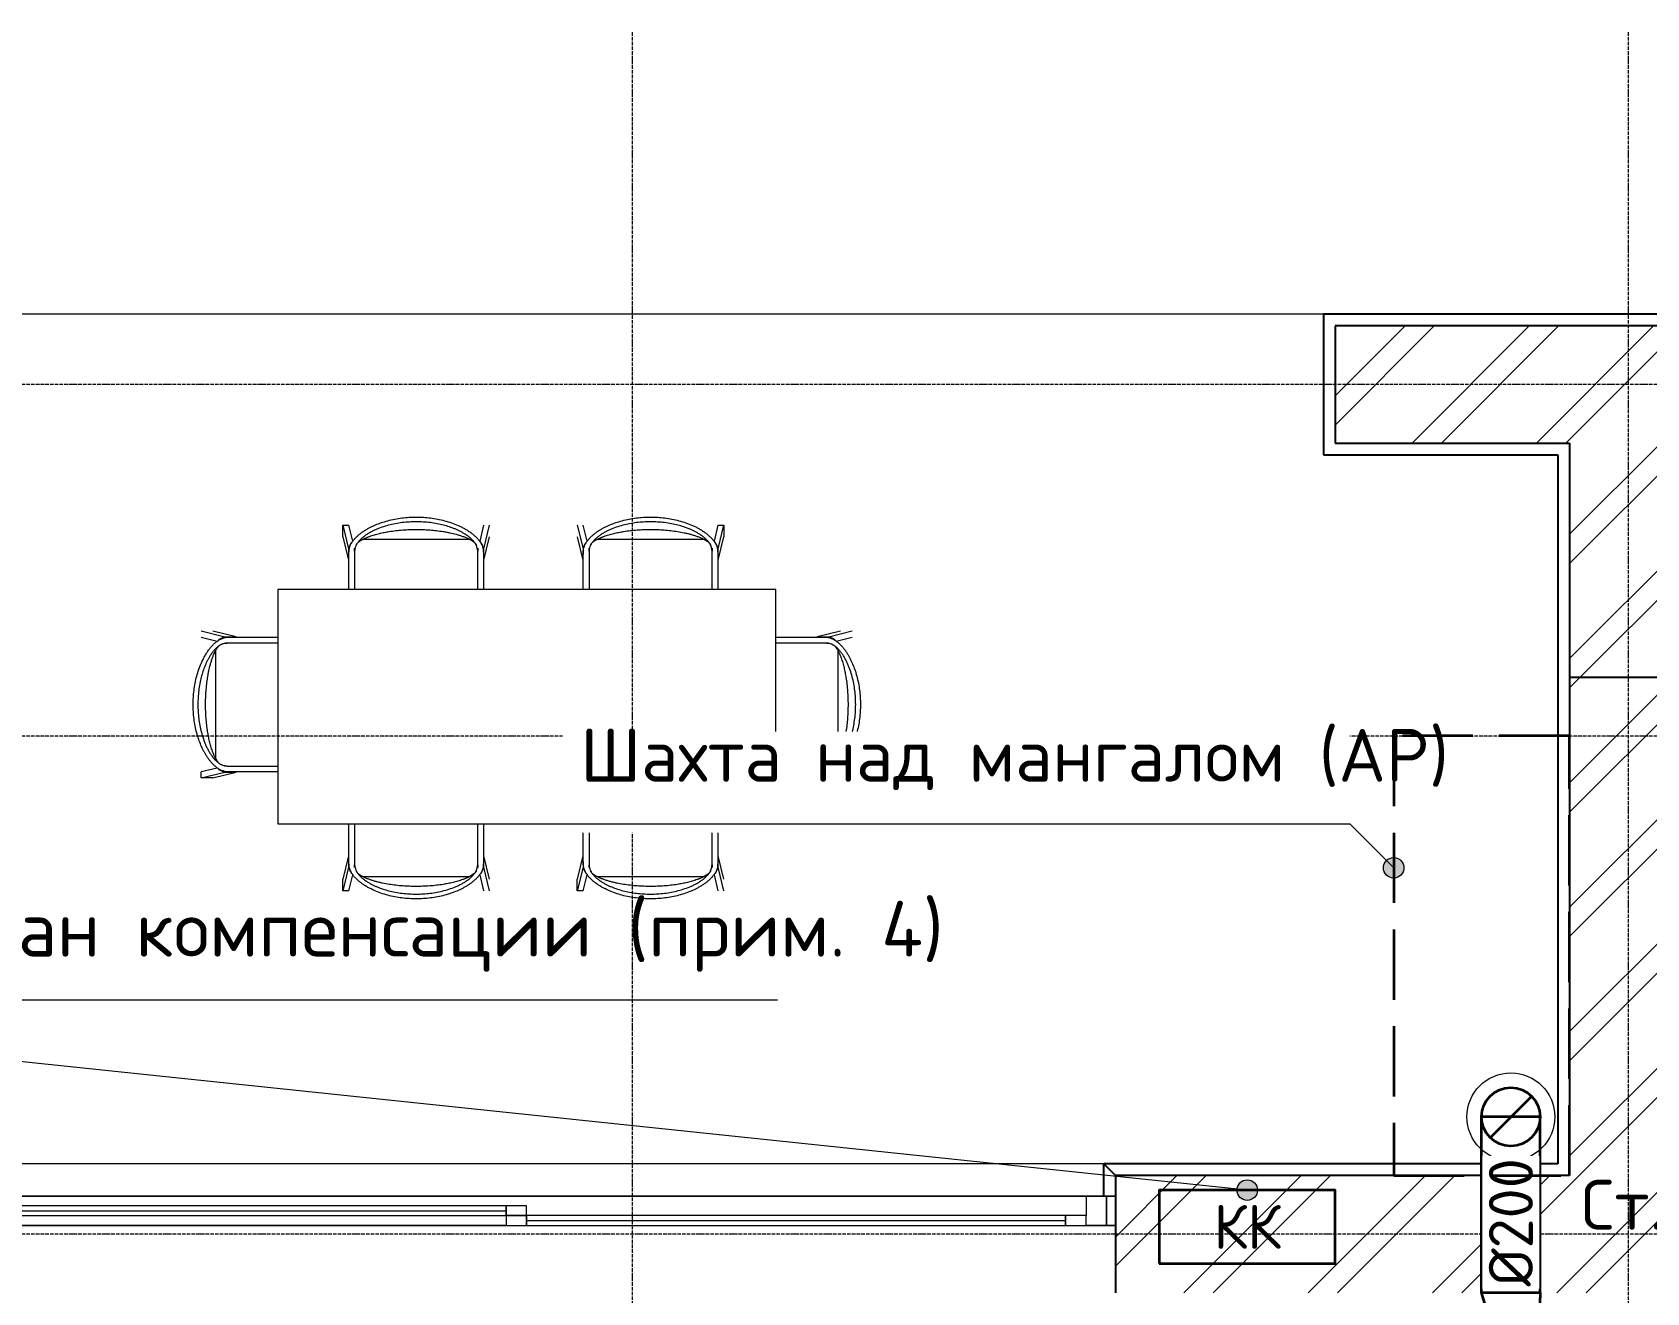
# Model space of a CAD drawing. Header units: millimetres. Extents: x -5016 to 22834, y -6019 to 18943.
# Drawn here: x 4053 to 9564, y 13600 to 17902 of the extents above; entities that cross this region are included whole.
import ezdxf
from ezdxf.enums import TextEntityAlignment as Align

# ---------------------------------------------------------------- set-up
doc = ezdxf.new("R2010")
doc.units = ezdxf.units.MM
doc.linetypes.add('ОВ_ШТРИХ', pattern=[330, 240, -90])
doc.linetypes.add('Осевая 12-2-2', pattern=[16, 12, -2, 0, -2])
for name, color, linetype, lineweight in [('A-FLOR', 9, 'Continuous', 13), ('A-GLAZ', 8, 'Continuous', 13), ('A-WALL', 8, 'Continuous', 13), ('A-WALL-PATT', 8, 'Continuous', 13), ('I-FURN', 9, 'Continuous', 13), ('S-GRID', 8, 'Continuous', 13), ('АР_подложка', 8, 'Continuous', 13), ('ОВ_В', 32, 'Continuous', 35), ('ОВ_выноски', 7, 'Continuous', 18), ('ОВ_марки', 7, 'Continuous', 18), ('ОВ_Н', 3, 'Continuous', 35), ('ОВ_шахты', 7, 'Continuous', 35)]:
    doc.layers.add(name, color=color, linetype=linetype, lineweight=lineweight)
doc.styles.add('GOST', font='isocpeur.ttf', dxfattribs={"width": 0.9})
pattern_1 = [(45, (0, 0), (-212.132, 212.132), []), (45, (0, 100), (-212.132, 212.132), [])]

# ---------------------------------------------------------------- blocks, each defined once
blk = doc.blocks.new('INT Стол прямоугольный - INT Стол прямоугольный-1564054-Этаж 1 - Планировка')
at = {"layer": 'I-FURN'}
for p, q in [((850, 400), (-850, 400)), ((-850, 400), (-850, -400)), ((850, -400), (850, 400)), ((-850, -400), (850, -400))]:
    blk.add_line(p, q, dxfattribs=at)
blk = doc.blocks.new('INT Стул Wooden - INT Стул Wooden-V5-Этаж 1 - Планировка')
at = {"layer": 'I-FURN'}
for p, q in [((-230, -160), (-230, -32.4)), ((-210, -32.4), (-210, -163.9)), ((210, -163.9), (210, -32.4)), ((230, -32.4), (230, -160)), ((-230.7, -132.8), (-250, -212.2)), ((-230.7, -132.8), (-230.5, -171.9)), ((-230, -160), (-230, -171.5)), ((-210, -173.4), (-210, -163.9)), ((210, -163.9), (210, -173.4)), ((230, -171.5), (230, -160)), ((230.5, -171.9), (230.7, -132.8)), ((250, -212.2), (230.7, -132.8)), ((-230.5, -171.9), (-250, -252.2)), ((-230, -252.2), (-216.7, -197.7)), ((-182.7, -203.4), (182.7, -203.4)), ((216.7, -197.7), (230, -252.2)), ((250, -252.2), (230.5, -171.9)), ((250, -212.2), (250, -252.2)), ((250, -252.2), (230, -252.2))]:
    blk.add_line(p, q, dxfattribs=at)
for points, knots in [([(230, -160), (229.8, -163.5), (228.9, -170.5), (226.5, -178.8), (224, -185.1), (220.7, -191.2), (216.7, -197.1), (212.9, -201.9), (210.7, -204.6), (207.3, -208.6), (202.9, -212.9), (197.7, -217.7), (192.3, -222.3), (185.3, -227.6), (176.5, -233.6), (167.4, -239.1), (158.1, -244.2), (145.4, -250.5), (128.9, -257.5), (107.7, -264.7), (85, -270.8), (53.1, -277), (20.4, -280.1), (-12.2, -280.1), (-36.7, -278.5), (-61, -275.4), (-85, -270.8), (-108.7, -264.4), (-131.8, -256.4), (-150.4, -248.2), (-164.8, -240.7), (-173.5, -235.5), (-180.2, -231.1), (-185.2, -227.6), (-190.1, -224), (-194.8, -220.2), (-199.3, -216.2), (-203.8, -212.1), (-208, -207.8), (-211.3, -204), (-213.8, -200.8), (-216.2, -197.6), (-219.2, -193.5), (-222.3, -188.3), (-224.9, -183), (-226.9, -177.5), (-229, -170), (-229.8, -164), (-230, -160)], [-1, -1, -1, -1, -0.980978, -0.961957, -0.952446, -0.942935, -0.923913, -0.914402, -0.909647, -0.904891, -0.88587, -0.876359, -0.866848, -0.847826, -0.828804, -0.809783, -0.790761, -0.771739, -0.733696, -0.695652, -0.652174, -0.608696, -0.521739, -0.478261, -0.434783, -0.391304, -0.347826, -0.304348, -0.26087, -0.217391, -0.195652, -0.173913, -0.163043, -0.152174, -0.141304, -0.130435, -0.119565, -0.108696, -0.097826, -0.086957, -0.081522, -0.076087, -0.065217, -0.054348, -0.043478, -0.032609, -0.021739, 0, 0, 0, 0]), ([(-210, -163.9), (-209.7, -167.5), (-208.5, -174.2), (-206, -181.3), (-203.9, -185.8), (-202.3, -188.7), (-199.1, -193.7), (-194.5, -199), (-190.4, -203.3), (-188, -205.7), (-184.2, -209.2), (-179.5, -213), (-174.6, -216.5), (-171.8, -218.5), (-167.5, -221.4), (-160.9, -225.5), (-151.7, -230.5), (-142.4, -235.1), (-132.7, -239.3), (-119.8, -244.3), (-103.2, -249.7), (-82.1, -255.1), (-59.6, -259.4), (-35.8, -262.3), (-12, -263.8), (20, -263.8), (59.7, -260.2), (98.7, -251.5), (125, -242.5), (139.6, -236.4), (148.5, -232.1), (155.5, -228.4), (160.7, -225.6), (165.8, -222.5), (170.7, -219.3), (175.6, -215.8), (180.4, -212.3), (184.2, -209.1), (187.1, -206.5), (189.2, -204.4), (191.3, -202.3), (194, -199.5), (197.3, -195.7), (200.3, -191.8), (202.4, -188.6), (203.8, -186.1), (205, -183.5), (206.5, -180), (208.6, -173.7), (209.6, -167.9), (210, -163.9)], [-1, -1, -1, -1, -0.979167, -0.958333, -0.953125, -0.947917, -0.9375, -0.916667, -0.90625, -0.901042, -0.895833, -0.875, -0.864583, -0.859375, -0.854167, -0.833333, -0.8125, -0.791667, -0.770833, -0.75, -0.708333, -0.666667, -0.619048, -0.571429, -0.52381, -0.47619, -0.380952, -0.285714, -0.238095, -0.214286, -0.190476, -0.178571, -0.166667, -0.154762, -0.142857, -0.130952, -0.119048, -0.107143, -0.10119, -0.095238, -0.089286, -0.083333, -0.071429, -0.059524, -0.053571, -0.047619, -0.041667, -0.035714, -0.02381, 0, 0, 0, 0]), ([(-230, -171.5), (-229.3, -175.1), (-227.8, -180.2), (-224.9, -186.5), (-222.7, -190.2), (-221.2, -192.4), (-220.6, -193.2), (-220.6, -193.3)], [-1, -1, -1, -1, -0.97916667, -0.96875, -0.95833333, -0.953125, -0.95238095, -0.95238095, -0.95238095, -0.95238095]), ([(-201.1, -190.4), (-201.7, -189.7), (-203.3, -187.7), (-204.7, -185.5), (-205.6, -183.9)], [-0.0431279, -0.0431279, -0.0431279, -0.0431279, -0.0375, -0.025, -0.025, -0.025, -0.025]), ([(198.1, -193.7), (197.8, -194), (195.5, -196.1), (190.4, -199.6), (184.5, -202.7), (181, -204.6), (179.8, -205.2), (177.9, -206.2), (173.7, -208.3), (168.4, -210.5), (163, -212.6), (157.7, -214.6), (150.8, -217), (142.5, -219.5), (134.2, -221.8), (125.8, -224), (117.3, -225.9), (106.1, -228.2), (90.2, -231), (69, -233.9), (46.2, -236), (23.1, -237.3), (0.1, -237.7), (-23.1, -237.3), (-46, -236), (-69.2, -233.9), (-88, -231.3), (-103.3, -228.7), (-118.5, -225.7), (-133.1, -222.2), (-146.1, -218.4), (-153.5, -216.1), (-158.9, -214.1), (-164.4, -212.1), (-169.7, -210), (-174.2, -208), (-177.2, -206.6), (-178.9, -205.7), (-180.1, -205.1), (-181.4, -204.4), (-183.1, -203.5), (-186.1, -201.9), (-190.4, -199.5), (-194.3, -196.9), (-196.9, -194.8), (-197.9, -193.9), (-198.2, -193.6)], [-0.9467731, -0.9467731, -0.9467731, -0.9467731, -0.94375, -0.925, -0.90625, -0.9015625, -0.8992187, -0.896875, -0.8875, -0.86875, -0.859375, -0.85, -0.83125, -0.8125, -0.79375, -0.775, -0.75625, -0.7375, -0.7, -0.65, -0.6, -0.55, -0.5, -0.45, -0.4, -0.35, -0.3, -0.275, -0.25, -0.2, -0.175, -0.1625, -0.15, -0.1375, -0.125, -0.1125, -0.10625, -0.103125, -0.1, -0.096875, -0.09375, -0.0875, -0.075, -0.0625, -0.05625, -0.053125, -0.053125, -0.053125, -0.053125]), ([(205.6, -183.8), (204.7, -185.4), (203.3, -187.7), (201.6, -189.8), (201.1, -190.4)], [-0.975298, -0.975298, -0.975298, -0.975298, -0.9625, -0.95685193, -0.95685193, -0.95685193, -0.95685193]), ([(220.6, -193.3), (221.1, -192.5), (222.3, -190.9), (224.3, -187.6), (227.4, -181.5), (229.2, -175.6), (230, -171.5)], [-0.04761905, -0.04761905, -0.04761905, -0.04761905, -0.04166667, -0.03571429, -0.02380952, 0, 0, 0, 0])]:
    blk.add_open_spline(points, degree=3, knots=knots, dxfattribs=at)
blk = doc.blocks.new('INT Стул Wooden - INT Стул Wooden-V6-Этаж 1 - Планировка')
at = {"layer": 'I-FURN'}
for p, q in [((-250, 252.2), (-230.5, 171.9)), ((-216.7, 197.7), (-230, 252.2)), ((230, 252.2), (216.7, 197.7)), ((230, 252.2), (250, 252.2)), ((230.5, 171.9), (250, 252.2)), ((250, 252.2), (250, 212.2)), ((-250, 212.2), (-230.7, 132.8)), ((-230.5, 171.9), (-230.7, 132.8)), ((-230, 171.5), (-230, 160)), ((-210, 163.9), (-210, 173.4)), ((182.7, 203.4), (-182.7, 203.4)), ((210, 173.4), (210, 163.9)), ((230, 160), (230, 171.5)), ((230.7, 132.8), (230.5, 171.9)), ((230.7, 132.8), (250, 212.2)), ((-230, 32.4), (-230, 160)), ((-210, 163.9), (-210, 32.4)), ((210, 32.4), (210, 163.9)), ((230, 160), (230, 32.4))]:
    blk.add_line(p, q, dxfattribs=at)
for points, knots in [([(-230, 160), (-229.8, 163.5), (-228.9, 170.5), (-226.6, 178.7), (-224, 185), (-220.7, 191.2), (-216.7, 197.1), (-212.9, 201.9), (-210.7, 204.6), (-207.3, 208.6), (-202.9, 213), (-197.6, 217.7), (-192.3, 222.3), (-185.2, 227.7), (-176.4, 233.6), (-167.4, 239.2), (-158, 244.2), (-145.4, 250.5), (-128.9, 257.5), (-107.7, 264.7), (-85, 270.8), (-53.1, 277), (-20.4, 280.1), (12.3, 280.1), (36.7, 278.5), (61.1, 275.4), (93, 269.2), (124.4, 259.7), (150.4, 248.2), (164.8, 240.7), (173.5, 235.5), (180.3, 231), (185.3, 227.6), (190.1, 224), (194.8, 220.2), (199.4, 216.2), (203.8, 212), (208.1, 207.7), (211.3, 204), (213.8, 200.8), (216.2, 197.6), (219.2, 193.5), (222.3, 188.4), (224.9, 183.1), (226.9, 177.6), (228.9, 170), (229.8, 164.1), (230, 160)], [-1, -1, -1, -1, -0.980978, -0.961957, -0.952446, -0.942935, -0.923913, -0.914402, -0.909647, -0.904891, -0.88587, -0.876359, -0.866848, -0.847826, -0.828804, -0.809783, -0.790761, -0.771739, -0.733696, -0.695652, -0.652174, -0.608696, -0.521739, -0.478261, -0.434783, -0.391304, -0.347826, -0.26087, -0.217391, -0.195652, -0.173913, -0.163043, -0.152174, -0.141304, -0.130435, -0.119565, -0.108696, -0.097826, -0.086957, -0.081522, -0.076087, -0.065217, -0.054348, -0.043478, -0.032609, -0.021739, 0, 0, 0, 0]), ([(210, 163.9), (209.7, 167.4), (208.5, 174.2), (206.1, 181.3), (203.9, 185.8), (202.3, 188.7), (199.1, 193.7), (194.5, 199), (190.3, 203.3), (187.9, 205.7), (184.1, 209.2), (179.4, 213), (174.5, 216.6), (171.6, 218.6), (167.4, 221.5), (160.7, 225.6), (151.6, 230.6), (142.3, 235.1), (132.7, 239.3), (119.8, 244.3), (103.3, 249.7), (82.1, 255.1), (59.6, 259.4), (35.9, 262.3), (12, 263.8), (-12, 263.8), (-35.8, 262.3), (-59.6, 259.4), (-83.1, 255), (-106.1, 249), (-124.9, 242.5), (-139.6, 236.3), (-148.6, 232.1), (-155.6, 228.4), (-160.8, 225.5), (-165.9, 222.4), (-170.9, 219.2), (-175.7, 215.8), (-180.4, 212.2), (-184.3, 209.1), (-187.2, 206.4), (-189.2, 204.4), (-191.3, 202.3), (-194, 199.5), (-197.3, 195.8), (-200.3, 191.9), (-202.3, 188.6), (-203.7, 186.1), (-205, 183.6), (-206.4, 180.1), (-208.6, 173.8), (-209.6, 168), (-210, 163.9)], [-1, -1, -1, -1, -0.979167, -0.958333, -0.953125, -0.947917, -0.9375, -0.916667, -0.90625, -0.901042, -0.895833, -0.875, -0.864583, -0.859375, -0.854167, -0.833333, -0.8125, -0.791667, -0.770833, -0.75, -0.708333, -0.666667, -0.619048, -0.571429, -0.52381, -0.47619, -0.428571, -0.380952, -0.333333, -0.285714, -0.238095, -0.214286, -0.190476, -0.178571, -0.166667, -0.154762, -0.142857, -0.130952, -0.119048, -0.107143, -0.10119, -0.095238, -0.089286, -0.083333, -0.071429, -0.059524, -0.053571, -0.047619, -0.041667, -0.035714, -0.02381, 0, 0, 0, 0]), ([(-198.2, 193.6), (-197.9, 193.9), (-195.5, 196.1), (-190.4, 199.6), (-184.6, 202.7), (-181.1, 204.5), (-179.8, 205.2), (-177.9, 206.2), (-173.7, 208.3), (-168.4, 210.5), (-163, 212.6), (-157.6, 214.6), (-150.7, 217), (-142.4, 219.5), (-134.1, 221.9), (-125.8, 224), (-117.5, 225.8), (-106.2, 228.2), (-89.9, 231.1), (-69.2, 233.9), (-46, 236), (-23.1, 237.3), (0.1, 237.7), (23.1, 237.3), (46.2, 236), (69, 233.9), (92.1, 230.7), (110.8, 227.3), (125.8, 224), (137, 221.1), (146.2, 218.4), (153.6, 216), (159, 214.1), (164.4, 212.1), (169.7, 210), (174.1, 208), (177.1, 206.6), (178.8, 205.7), (180.1, 205.1), (181.3, 204.4), (183, 203.5), (186, 201.9), (190.3, 199.6), (194.3, 196.9), (196.8, 194.9), (197.8, 193.9), (198.2, 193.6)], [-0.9467413, -0.9467413, -0.9467413, -0.9467413, -0.94375, -0.925, -0.90625, -0.9015625, -0.8992187, -0.896875, -0.8875, -0.86875, -0.859375, -0.85, -0.83125, -0.8125, -0.79375, -0.775, -0.75625, -0.7375, -0.7, -0.65, -0.6, -0.55, -0.5, -0.45, -0.4, -0.35, -0.3, -0.25, -0.225, -0.2, -0.175, -0.1625, -0.15, -0.1375, -0.125, -0.1125, -0.10625, -0.103125, -0.1, -0.096875, -0.09375, -0.0875, -0.075, -0.0625, -0.05625, -0.053125, -0.053125, -0.053125, -0.053125]), ([(-220.6, 193.3), (-221.1, 192.5), (-222.3, 190.9), (-224.3, 187.6), (-226.5, 183.2), (-228.6, 177.6), (-229.6, 173.5), (-230, 171.5)], [-0.04761905, -0.04761905, -0.04761905, -0.04761905, -0.04166667, -0.03571429, -0.02380952, -0.01190476, 0, 0, 0, 0]), ([(-205.6, 183.9), (-204.7, 185.5), (-203.3, 187.7), (-201.7, 189.7), (-201.1, 190.4)], [-0.97502393, -0.97502393, -0.97502393, -0.97502393, -0.9625, -0.9568721, -0.9568721, -0.9568721, -0.9568721]), ([(201.1, 190.4), (201.6, 189.8), (203.2, 187.7), (204.7, 185.5), (205.6, 183.9)], [-0.04314807, -0.04314807, -0.04314807, -0.04314807, -0.0375, -0.025, -0.025, -0.025, -0.025]), ([(230, 171.5), (229.3, 175.1), (227.8, 180.2), (224.9, 186.5), (222.7, 190.2), (221.2, 192.4), (220.6, 193.2), (220.6, 193.3)], [-1, -1, -1, -1, -0.97916667, -0.96875, -0.95833333, -0.953125, -0.95238095, -0.95238095, -0.95238095, -0.95238095])]:
    blk.add_open_spline(points, degree=3, knots=knots, dxfattribs=at)
blk = doc.blocks.new('INT Стул Wooden - INT Стул Wooden-V7-Этаж 1 - Планировка')
at = {"layer": 'I-FURN'}
for p, q in [((-230, -160), (-230, 8.9)), ((-210, 8.9), (-210, -163.9)), ((210, -163.9), (210, 8.9)), ((230, 8.9), (230, -160)), ((-230.7, -132.8), (-250, -212.2)), ((-230.7, -132.8), (-230.5, -171.9)), ((-230, -160), (-230, -171.5)), ((-210, -173.4), (-210, -163.9)), ((210, -163.9), (210, -173.4)), ((230, -171.5), (230, -160)), ((230.5, -171.9), (230.7, -132.8)), ((250, -212.2), (230.7, -132.8)), ((-230.5, -171.9), (-250, -252.2)), ((-230, -252.2), (-216.7, -197.7)), ((-182.7, -203.4), (182.7, -203.4)), ((216.7, -197.7), (230, -252.2)), ((250, -252.2), (230.5, -171.9)), ((250, -212.2), (250, -252.2)), ((250, -252.2), (230, -252.2))]:
    blk.add_line(p, q, dxfattribs=at)
for points, knots in [([(230, -160), (229.8, -163.5), (228.9, -170.5), (226.5, -178.8), (224, -185.1), (220.7, -191.2), (216.7, -197.1), (212.9, -201.9), (210.7, -204.6), (207.3, -208.6), (202.9, -212.9), (197.7, -217.7), (192.3, -222.3), (185.3, -227.6), (176.5, -233.6), (167.4, -239.1), (158.1, -244.2), (145.4, -250.5), (128.9, -257.5), (107.7, -264.7), (85, -270.8), (53.1, -277), (20.4, -280.1), (-12.2, -280.1), (-36.7, -278.5), (-61, -275.4), (-85, -270.8), (-108.7, -264.4), (-131.8, -256.4), (-150.4, -248.2), (-164.8, -240.7), (-173.5, -235.5), (-180.2, -231.1), (-185.2, -227.6), (-190.1, -224), (-194.8, -220.2), (-199.3, -216.2), (-203.8, -212.1), (-208, -207.8), (-211.3, -204), (-213.8, -200.8), (-216.2, -197.6), (-219.2, -193.5), (-222.3, -188.3), (-224.9, -183), (-226.9, -177.5), (-229, -170), (-229.8, -164), (-230, -160)], [-1, -1, -1, -1, -0.980978, -0.961957, -0.952446, -0.942935, -0.923913, -0.914402, -0.909647, -0.904891, -0.88587, -0.876359, -0.866848, -0.847826, -0.828804, -0.809783, -0.790761, -0.771739, -0.733696, -0.695652, -0.652174, -0.608696, -0.521739, -0.478261, -0.434783, -0.391304, -0.347826, -0.304348, -0.26087, -0.217391, -0.195652, -0.173913, -0.163043, -0.152174, -0.141304, -0.130435, -0.119565, -0.108696, -0.097826, -0.086957, -0.081522, -0.076087, -0.065217, -0.054348, -0.043478, -0.032609, -0.021739, 0, 0, 0, 0]), ([(-210, -163.9), (-209.7, -167.5), (-208.5, -174.2), (-206, -181.3), (-203.9, -185.8), (-202.3, -188.7), (-199.1, -193.7), (-194.5, -199), (-190.4, -203.3), (-188, -205.7), (-184.2, -209.2), (-179.5, -213), (-174.6, -216.5), (-171.8, -218.5), (-167.5, -221.4), (-160.9, -225.5), (-151.7, -230.5), (-142.4, -235.1), (-132.7, -239.3), (-119.8, -244.3), (-103.2, -249.7), (-82.1, -255.1), (-59.6, -259.4), (-35.8, -262.3), (-12, -263.8), (20, -263.8), (59.7, -260.2), (98.7, -251.5), (125, -242.5), (139.6, -236.4), (148.5, -232.1), (155.5, -228.4), (160.7, -225.6), (165.8, -222.5), (170.7, -219.3), (175.6, -215.8), (180.4, -212.3), (184.2, -209.1), (187.1, -206.5), (189.2, -204.4), (191.3, -202.3), (194, -199.5), (197.3, -195.7), (200.3, -191.8), (202.4, -188.6), (203.8, -186.1), (205, -183.5), (206.5, -180), (208.6, -173.7), (209.6, -167.9), (210, -163.9)], [-1, -1, -1, -1, -0.979167, -0.958333, -0.953125, -0.947917, -0.9375, -0.916667, -0.90625, -0.901042, -0.895833, -0.875, -0.864583, -0.859375, -0.854167, -0.833333, -0.8125, -0.791667, -0.770833, -0.75, -0.708333, -0.666667, -0.619048, -0.571429, -0.52381, -0.47619, -0.380952, -0.285714, -0.238095, -0.214286, -0.190476, -0.178571, -0.166667, -0.154762, -0.142857, -0.130952, -0.119048, -0.107143, -0.10119, -0.095238, -0.089286, -0.083333, -0.071429, -0.059524, -0.053571, -0.047619, -0.041667, -0.035714, -0.02381, 0, 0, 0, 0]), ([(-230, -171.5), (-229.3, -175.1), (-227.8, -180.2), (-224.9, -186.5), (-222.7, -190.2), (-221.2, -192.4), (-220.6, -193.2), (-220.6, -193.3)], [-1, -1, -1, -1, -0.97916667, -0.96875, -0.95833333, -0.953125, -0.95238095, -0.95238095, -0.95238095, -0.95238095]), ([(-201.1, -190.4), (-201.7, -189.7), (-203.3, -187.7), (-204.7, -185.5), (-205.6, -183.9)], [-0.0431279, -0.0431279, -0.0431279, -0.0431279, -0.0375, -0.025, -0.025, -0.025, -0.025]), ([(198.1, -193.7), (197.8, -194), (195.5, -196.1), (190.4, -199.6), (184.5, -202.7), (181, -204.6), (179.8, -205.2), (177.9, -206.2), (173.7, -208.3), (168.4, -210.5), (163, -212.6), (157.7, -214.6), (150.8, -217), (142.5, -219.5), (134.2, -221.8), (125.8, -224), (117.3, -225.9), (106.1, -228.2), (90.2, -231), (69, -233.9), (46.2, -236), (23.1, -237.3), (0.1, -237.7), (-23.1, -237.3), (-46, -236), (-69.2, -233.9), (-88, -231.3), (-103.3, -228.7), (-118.5, -225.7), (-133.1, -222.2), (-146.1, -218.4), (-153.5, -216.1), (-158.9, -214.1), (-164.4, -212.1), (-169.7, -210), (-174.2, -208), (-177.2, -206.6), (-178.9, -205.7), (-180.1, -205.1), (-181.4, -204.4), (-183.1, -203.5), (-186.1, -201.9), (-190.4, -199.5), (-194.3, -196.9), (-196.9, -194.8), (-197.9, -193.9), (-198.2, -193.6)], [-0.9467731, -0.9467731, -0.9467731, -0.9467731, -0.94375, -0.925, -0.90625, -0.9015625, -0.8992187, -0.896875, -0.8875, -0.86875, -0.859375, -0.85, -0.83125, -0.8125, -0.79375, -0.775, -0.75625, -0.7375, -0.7, -0.65, -0.6, -0.55, -0.5, -0.45, -0.4, -0.35, -0.3, -0.275, -0.25, -0.2, -0.175, -0.1625, -0.15, -0.1375, -0.125, -0.1125, -0.10625, -0.103125, -0.1, -0.096875, -0.09375, -0.0875, -0.075, -0.0625, -0.05625, -0.053125, -0.053125, -0.053125, -0.053125]), ([(205.6, -183.8), (204.7, -185.4), (203.3, -187.7), (201.6, -189.8), (201.1, -190.4)], [-0.975298, -0.975298, -0.975298, -0.975298, -0.9625, -0.95685193, -0.95685193, -0.95685193, -0.95685193]), ([(220.6, -193.3), (221.1, -192.5), (222.3, -190.9), (224.3, -187.6), (227.4, -181.5), (229.2, -175.6), (230, -171.5)], [-0.04761905, -0.04761905, -0.04761905, -0.04761905, -0.04166667, -0.03571429, -0.02380952, 0, 0, 0, 0])]:
    blk.add_open_spline(points, degree=3, knots=knots, dxfattribs=at)
blk = doc.blocks.new('INT Стул Wooden - INT Стул Wooden-V8-Этаж 1 - Планировка')
at = {"layer": 'I-FURN'}
for p, q in [((-250, 252.2), (-230.5, 171.9)), ((-216.7, 197.7), (-230, 252.2)), ((230, 252.2), (216.7, 197.7)), ((230, 252.2), (250, 252.2)), ((230.5, 171.9), (250, 252.2)), ((250, 252.2), (250, 212.2)), ((-250, 212.2), (-230.7, 132.8)), ((-230.5, 171.9), (-230.7, 132.8)), ((-230, 171.5), (-230, 160)), ((-210, 163.9), (-210, 173.4)), ((182.7, 203.4), (-182.7, 203.4)), ((210, 173.4), (210, 163.9)), ((230, 160), (230, 171.5)), ((230.7, 132.8), (230.5, 171.9)), ((230.7, 132.8), (250, 212.2)), ((-230, 24.4), (-230, 160)), ((-210, 163.9), (-210, 24.4)), ((210, 24.4), (210, 163.9)), ((230, 160), (230, 24.4))]:
    blk.add_line(p, q, dxfattribs=at)
for points, knots in [([(-230, 160), (-229.8, 163.5), (-228.9, 170.5), (-226.6, 178.7), (-224, 185), (-220.7, 191.2), (-216.7, 197.1), (-212.9, 201.9), (-210.7, 204.6), (-207.3, 208.6), (-202.9, 213), (-197.6, 217.7), (-192.3, 222.3), (-185.2, 227.7), (-176.4, 233.6), (-167.4, 239.2), (-158, 244.2), (-145.4, 250.5), (-128.9, 257.5), (-107.7, 264.7), (-85, 270.8), (-53.1, 277), (-20.4, 280.1), (12.3, 280.1), (36.7, 278.5), (61.1, 275.4), (93, 269.2), (124.4, 259.7), (150.4, 248.2), (164.8, 240.7), (173.5, 235.5), (180.3, 231), (185.3, 227.6), (190.1, 224), (194.8, 220.2), (199.4, 216.2), (203.8, 212), (208.1, 207.7), (211.3, 204), (213.8, 200.8), (216.2, 197.6), (219.2, 193.5), (222.3, 188.4), (224.9, 183.1), (226.9, 177.6), (228.9, 170), (229.8, 164.1), (230, 160)], [-1, -1, -1, -1, -0.980978, -0.961957, -0.952446, -0.942935, -0.923913, -0.914402, -0.909647, -0.904891, -0.88587, -0.876359, -0.866848, -0.847826, -0.828804, -0.809783, -0.790761, -0.771739, -0.733696, -0.695652, -0.652174, -0.608696, -0.521739, -0.478261, -0.434783, -0.391304, -0.347826, -0.26087, -0.217391, -0.195652, -0.173913, -0.163043, -0.152174, -0.141304, -0.130435, -0.119565, -0.108696, -0.097826, -0.086957, -0.081522, -0.076087, -0.065217, -0.054348, -0.043478, -0.032609, -0.021739, 0, 0, 0, 0]), ([(210, 163.9), (209.7, 167.4), (208.5, 174.2), (206.1, 181.3), (203.9, 185.8), (202.3, 188.7), (199.1, 193.7), (194.5, 199), (190.3, 203.3), (187.9, 205.7), (184.1, 209.2), (179.4, 213), (174.5, 216.6), (171.6, 218.6), (167.4, 221.5), (160.7, 225.6), (151.6, 230.6), (142.3, 235.1), (132.7, 239.3), (119.8, 244.3), (103.3, 249.7), (82.1, 255.1), (59.6, 259.4), (35.9, 262.3), (12, 263.8), (-12, 263.8), (-35.8, 262.3), (-59.6, 259.4), (-83.1, 255), (-106.1, 249), (-124.9, 242.5), (-139.6, 236.3), (-148.6, 232.1), (-155.6, 228.4), (-160.8, 225.5), (-165.9, 222.4), (-170.9, 219.2), (-175.7, 215.8), (-180.4, 212.2), (-184.3, 209.1), (-187.2, 206.4), (-189.2, 204.4), (-191.3, 202.3), (-194, 199.5), (-197.3, 195.8), (-200.3, 191.9), (-202.3, 188.6), (-203.7, 186.1), (-205, 183.6), (-206.4, 180.1), (-208.6, 173.8), (-209.6, 168), (-210, 163.9)], [-1, -1, -1, -1, -0.979167, -0.958333, -0.953125, -0.947917, -0.9375, -0.916667, -0.90625, -0.901042, -0.895833, -0.875, -0.864583, -0.859375, -0.854167, -0.833333, -0.8125, -0.791667, -0.770833, -0.75, -0.708333, -0.666667, -0.619048, -0.571429, -0.52381, -0.47619, -0.428571, -0.380952, -0.333333, -0.285714, -0.238095, -0.214286, -0.190476, -0.178571, -0.166667, -0.154762, -0.142857, -0.130952, -0.119048, -0.107143, -0.10119, -0.095238, -0.089286, -0.083333, -0.071429, -0.059524, -0.053571, -0.047619, -0.041667, -0.035714, -0.02381, 0, 0, 0, 0]), ([(-198.2, 193.6), (-197.9, 193.9), (-195.5, 196.1), (-190.4, 199.6), (-184.6, 202.7), (-181.1, 204.5), (-179.8, 205.2), (-177.9, 206.2), (-173.7, 208.3), (-168.4, 210.5), (-163, 212.6), (-157.6, 214.6), (-150.7, 217), (-142.4, 219.5), (-134.1, 221.9), (-125.8, 224), (-117.5, 225.8), (-106.2, 228.2), (-89.9, 231.1), (-69.2, 233.9), (-46, 236), (-23.1, 237.3), (0.1, 237.7), (23.1, 237.3), (46.2, 236), (69, 233.9), (92.1, 230.7), (110.8, 227.3), (125.8, 224), (137, 221.1), (146.2, 218.4), (153.6, 216), (159, 214.1), (164.4, 212.1), (169.7, 210), (174.1, 208), (177.1, 206.6), (178.8, 205.7), (180.1, 205.1), (181.3, 204.4), (183, 203.5), (186, 201.9), (190.3, 199.6), (194.3, 196.9), (196.8, 194.9), (197.8, 193.9), (198.2, 193.6)], [-0.9467413, -0.9467413, -0.9467413, -0.9467413, -0.94375, -0.925, -0.90625, -0.9015625, -0.8992187, -0.896875, -0.8875, -0.86875, -0.859375, -0.85, -0.83125, -0.8125, -0.79375, -0.775, -0.75625, -0.7375, -0.7, -0.65, -0.6, -0.55, -0.5, -0.45, -0.4, -0.35, -0.3, -0.25, -0.225, -0.2, -0.175, -0.1625, -0.15, -0.1375, -0.125, -0.1125, -0.10625, -0.103125, -0.1, -0.096875, -0.09375, -0.0875, -0.075, -0.0625, -0.05625, -0.053125, -0.053125, -0.053125, -0.053125]), ([(-220.6, 193.3), (-221.1, 192.5), (-222.3, 190.9), (-224.3, 187.6), (-226.5, 183.2), (-228.6, 177.6), (-229.6, 173.5), (-230, 171.5)], [-0.04761905, -0.04761905, -0.04761905, -0.04761905, -0.04166667, -0.03571429, -0.02380952, -0.01190476, 0, 0, 0, 0]), ([(-205.6, 183.9), (-204.7, 185.5), (-203.3, 187.7), (-201.7, 189.7), (-201.1, 190.4)], [-0.97502393, -0.97502393, -0.97502393, -0.97502393, -0.9625, -0.9568721, -0.9568721, -0.9568721, -0.9568721]), ([(201.1, 190.4), (201.6, 189.8), (203.2, 187.7), (204.7, 185.5), (205.6, 183.9)], [-0.04314807, -0.04314807, -0.04314807, -0.04314807, -0.0375, -0.025, -0.025, -0.025, -0.025]), ([(230, 171.5), (229.3, 175.1), (227.8, 180.2), (224.9, 186.5), (222.7, 190.2), (221.2, 192.4), (220.6, 193.2), (220.6, 193.3)], [-1, -1, -1, -1, -0.97916667, -0.96875, -0.95833333, -0.953125, -0.95238095, -0.95238095, -0.95238095, -0.95238095])]:
    blk.add_open_spline(points, degree=3, knots=knots, dxfattribs=at)
blk = doc.blocks.new('INT Стул Wooden - INT Стул Wooden-V9-Этаж 1 - Планировка')
at = {"layer": 'I-FURN'}
for p, q in [((-250, 252.2), (-230.5, 171.9)), ((-216.7, 197.7), (-230, 252.2)), ((230, 252.2), (216.7, 197.7)), ((230, 252.2), (250, 252.2)), ((230.5, 171.9), (250, 252.2)), ((250, 252.2), (250, 212.2)), ((-250, 212.2), (-230.7, 132.8)), ((-230.5, 171.9), (-230.7, 132.8)), ((-230, 171.5), (-230, 160)), ((-210, 163.9), (-210, 173.4)), ((182.7, 203.4), (-182.7, 203.4)), ((210, 173.4), (210, 163.9)), ((230, 160), (230, 171.5)), ((230.7, 132.8), (230.5, 171.9)), ((230.7, 132.8), (250, 212.2)), ((-230, -8.9), (-230, 160)), ((-210, 163.9), (-210, -8.9)), ((210, -8.9), (210, 163.9)), ((230, 160), (230, -8.9))]:
    blk.add_line(p, q, dxfattribs=at)
for points, knots in [([(-230, 160), (-229.8, 163.5), (-228.9, 170.5), (-226.6, 178.7), (-224, 185), (-220.7, 191.2), (-216.7, 197.1), (-212.9, 201.9), (-210.7, 204.6), (-207.3, 208.6), (-202.9, 213), (-197.6, 217.7), (-192.3, 222.3), (-185.2, 227.7), (-176.4, 233.6), (-167.4, 239.2), (-158, 244.2), (-145.4, 250.5), (-128.9, 257.5), (-107.7, 264.7), (-85, 270.8), (-53.1, 277), (-20.4, 280.1), (12.3, 280.1), (36.7, 278.5), (61.1, 275.4), (93, 269.2), (124.4, 259.7), (150.4, 248.2), (164.8, 240.7), (173.5, 235.5), (180.3, 231), (185.3, 227.6), (190.1, 224), (194.8, 220.2), (199.4, 216.2), (203.8, 212), (208.1, 207.7), (211.3, 204), (213.8, 200.8), (216.2, 197.6), (219.2, 193.5), (222.3, 188.4), (224.9, 183.1), (226.9, 177.6), (228.9, 170), (229.8, 164.1), (230, 160)], [-1, -1, -1, -1, -0.980978, -0.961957, -0.952446, -0.942935, -0.923913, -0.914402, -0.909647, -0.904891, -0.88587, -0.876359, -0.866848, -0.847826, -0.828804, -0.809783, -0.790761, -0.771739, -0.733696, -0.695652, -0.652174, -0.608696, -0.521739, -0.478261, -0.434783, -0.391304, -0.347826, -0.26087, -0.217391, -0.195652, -0.173913, -0.163043, -0.152174, -0.141304, -0.130435, -0.119565, -0.108696, -0.097826, -0.086957, -0.081522, -0.076087, -0.065217, -0.054348, -0.043478, -0.032609, -0.021739, 0, 0, 0, 0]), ([(210, 163.9), (209.7, 167.4), (208.5, 174.2), (206.1, 181.3), (203.9, 185.8), (202.3, 188.7), (199.1, 193.7), (194.5, 199), (190.3, 203.3), (187.9, 205.7), (184.1, 209.2), (179.4, 213), (174.5, 216.6), (171.6, 218.6), (167.4, 221.5), (160.7, 225.6), (151.6, 230.6), (142.3, 235.1), (132.7, 239.3), (119.8, 244.3), (103.3, 249.7), (82.1, 255.1), (59.6, 259.4), (35.9, 262.3), (12, 263.8), (-12, 263.8), (-35.8, 262.3), (-59.6, 259.4), (-83.1, 255), (-106.1, 249), (-124.9, 242.5), (-139.6, 236.3), (-148.6, 232.1), (-155.6, 228.4), (-160.8, 225.5), (-165.9, 222.4), (-170.9, 219.2), (-175.7, 215.8), (-180.4, 212.2), (-184.3, 209.1), (-187.2, 206.4), (-189.2, 204.4), (-191.3, 202.3), (-194, 199.5), (-197.3, 195.8), (-200.3, 191.9), (-202.3, 188.6), (-203.7, 186.1), (-205, 183.6), (-206.4, 180.1), (-208.6, 173.8), (-209.6, 168), (-210, 163.9)], [-1, -1, -1, -1, -0.979167, -0.958333, -0.953125, -0.947917, -0.9375, -0.916667, -0.90625, -0.901042, -0.895833, -0.875, -0.864583, -0.859375, -0.854167, -0.833333, -0.8125, -0.791667, -0.770833, -0.75, -0.708333, -0.666667, -0.619048, -0.571429, -0.52381, -0.47619, -0.428571, -0.380952, -0.333333, -0.285714, -0.238095, -0.214286, -0.190476, -0.178571, -0.166667, -0.154762, -0.142857, -0.130952, -0.119048, -0.107143, -0.10119, -0.095238, -0.089286, -0.083333, -0.071429, -0.059524, -0.053571, -0.047619, -0.041667, -0.035714, -0.02381, 0, 0, 0, 0]), ([(-180.1, 205.1), (-180, 205.1), (-179.6, 205.3), (-177.9, 206.2), (-173.7, 208.3), (-168.4, 210.5), (-163, 212.6), (-157.6, 214.6), (-150.7, 217), (-142.4, 219.5), (-134.1, 221.9), (-125.8, 224), (-117.5, 225.8), (-106.2, 228.2), (-89.9, 231.1), (-69.2, 233.9), (-46, 236), (-23.1, 237.3), (0.1, 237.7), (23.1, 237.3), (46.2, 236), (69, 233.9), (92.1, 230.7), (110.8, 227.3), (125.8, 224), (137, 221.1), (146.2, 218.4), (153.6, 216), (159, 214.1), (164.4, 212.1), (169.7, 210), (174.1, 208), (177.1, 206.6), (178.8, 205.7), (179.7, 205.3), (180.1, 205.1)], [-0.9, -0.9, -0.9, -0.9, -0.8992187, -0.896875, -0.8875, -0.86875, -0.859375, -0.85, -0.83125, -0.8125, -0.79375, -0.775, -0.75625, -0.7375, -0.7, -0.65, -0.6, -0.55, -0.5, -0.45, -0.4, -0.35, -0.3, -0.25, -0.225, -0.2, -0.175, -0.1625, -0.15, -0.1375, -0.125, -0.1125, -0.10625, -0.103125, -0.1, -0.1, -0.1, -0.1]), ([(-220.6, 193.3), (-221.1, 192.5), (-222.3, 190.9), (-224.3, 187.6), (-226.5, 183.2), (-228.6, 177.6), (-229.6, 173.5), (-230, 171.5)], [-0.04761905, -0.04761905, -0.04761905, -0.04761905, -0.04166667, -0.03571429, -0.02380952, -0.01190476, 0, 0, 0, 0]), ([(-205.6, 183.9), (-204.7, 185.5), (-203.3, 187.7), (-201.7, 189.7), (-201.1, 190.4)], [-0.97502393, -0.97502393, -0.97502393, -0.97502393, -0.9625, -0.9568721, -0.9568721, -0.9568721, -0.9568721]), ([(-198.2, 193.6), (-197.9, 193.9), (-195.5, 196.1), (-190.4, 199.6), (-184.6, 202.7), (-181.2, 204.5), (-180.4, 204.9), (-180.3, 205)], [-0.94674129, -0.94674129, -0.94674129, -0.94674129, -0.94375, -0.925, -0.90625, -0.9015625, -0.90034445, -0.90034445, -0.90034445, -0.90034445]), ([(180.3, 205), (180.6, 204.8), (181.4, 204.4), (183, 203.5), (186, 201.9), (190.3, 199.6), (194.3, 196.9), (196.8, 194.9), (197.8, 193.9), (198.2, 193.6)], [-0.09955405, -0.09955405, -0.09955405, -0.09955405, -0.096875, -0.09375, -0.0875, -0.075, -0.0625, -0.05625, -0.053125, -0.053125, -0.053125, -0.053125]), ([(201.1, 190.4), (201.6, 189.8), (203.2, 187.7), (204.7, 185.5), (205.6, 183.9)], [-0.04314807, -0.04314807, -0.04314807, -0.04314807, -0.0375, -0.025, -0.025, -0.025, -0.025]), ([(230, 171.5), (229.3, 175.1), (227.8, 180.2), (224.9, 186.5), (222.7, 190.2), (221.2, 192.4), (220.6, 193.2), (220.6, 193.3)], [-1, -1, -1, -1, -0.97916667, -0.96875, -0.95833333, -0.953125, -0.95238095, -0.95238095, -0.95238095, -0.95238095])]:
    blk.add_open_spline(points, degree=3, knots=knots, dxfattribs=at)
blk = doc.blocks.new('INT 20 Окно раздвижное 3ст - INT 20 Окно раздвижное 3ст 4200-3000-1568881-Этаж 1 - Планировка')
at = {"layer": 'A-GLAZ'}
for p, q in [((2960, 240), (-2960, 240)), ((-920, 130), (3000, 130)), ((2970, 130), (-920, 130)), ((2900, 130), (2900, 63.3)), ((2970, 130), (2900, 130)), ((3000, 130), (2970, 130)), ((2970, 130), (2970, 30)), ((2970, 30), (2970, 130)), ((2970, 30), (2970, 130)), ((920, 96.7), (-920, 96.7)), ((-920, 80), (920, 80)), ((-920, 63.3), (920, 63.3)), ((990, 96.7), (920, 96.7)), ((920, 96.7), (920, 63.3)), ((920, 63.3), (920, 96.7)), ((920, 63.3), (990, 63.3)), ((990, 63.3), (920, 63.3)), ((920, 63.3), (920, 30)), ((990, 63.3), (990, 96.7)), ((990, 30), (990, 63.3)), ((2830, 63.3), (990, 63.3)), ((990, 63.3), (990, 30)), ((2900, 63.3), (2830, 63.3)), ((2830, 63.3), (2830, 30)), ((2830, 30), (2830, 63.3)), ((2900, 30), (2900, 63.3)), ((920, 30), (-3000, 30)), ((-2970, 30), (920, 30)), ((920, 30), (990, 30)), ((990, 46.7), (2830, 46.7)), ((990, 30), (2830, 30)), ((2830, 30), (2900, 30)), ((3000, 30), (2900, 30)), ((2900, 30), (2970, 30)), ((2900, 30), (2970, 30)), ((2970, 30), (3000, 30))]:
    blk.add_line(p, q, dxfattribs=at)
blk = doc.blocks.new('INT 20 Откосы окон снаружи Прямоугольник - INT 20 Откосы окон снаружи Прямоугольник-1566591-Этаж 1 - Планировка')
at = {"layer": 'A-WALL', "lineweight": 25}
blk.add_line((2943.3, -80), (2943.3, 30), dxfattribs=at)
blk = doc.blocks.new('АР_План_1_этажа')
at = {"layer": 'A-WALL-PATT', "lineweight": 9}
h = blk.add_hatch(dxfattribs=at)
h.set_pattern_fill('FP_1', color=256, style=0, pattern_type=2)
h.set_pattern_definition(pattern_1)
h.paths.add_polyline_path([(11968.2, 21172.6), (11968.2, 21572.6), (10668.2, 21572.6), (10668.2, 21172.6), (11468.2, 21172.6)])
h = blk.add_hatch(dxfattribs=at)
h.set_pattern_fill('FP_1', color=256, style=0, pattern_type=2)
h.set_pattern_definition(pattern_1)
h.paths.add_polyline_path([(11468.2, 20372.6), (11968.2, 20372.6), (11968.2, 21172.6), (11468.2, 21172.6), (11468.2, 20797.9)])
h = blk.add_hatch(dxfattribs=at)
h.set_pattern_fill('FP_1', color=256, style=0, pattern_type=2)
h.set_pattern_definition(pattern_1)
h.paths.add_polyline_path([(11868.2, 18672.6), (11868.2, 20372.6), (11468.2, 20372.6), (11468.2, 18672.6), (11680.5, 18672.6)])
h = blk.add_hatch(dxfattribs=at)
h.set_pattern_fill('FP_1', color=256, style=0, pattern_type=2)
h.set_pattern_definition(pattern_1)
h.paths.add_polyline_path([(11868.2, 18272.6), (11868.2, 18672.6), (9918.2, 18672.6), (9918.2, 18272.6), (11680.5, 18272.6)])
h.paths.add_polyline_path([(3918.2, 18272.6), (3918.2, 18672.6), (1968.2, 18672.6), (1968.2, 18272.6), (3376.8, 18272.6)])
at = {"layer": 'A-FLOR'}
blk.add_line((10628.2, 21612.6), (3208.2, 21612.6), dxfattribs=at)
at = {"layer": 'A-WALL', "lineweight": 25}
for p, q in [((10628.2, 21612.6), (10628.2, 21132.6)), ((12008.2, 21612.6), (10628.2, 21612.6)), ((11968.2, 21572.6), (10668.2, 21572.6)), ((10668.2, 21572.6), (10668.2, 21172.6)), ((10668.2, 21172.6), (11468.2, 21172.6)), ((11468.2, 21172.6), (11468.2, 18672.6)), ((10628.2, 21132.6), (11428.2, 21132.6)), ((11428.2, 21132.6), (11428.2, 18712.6)), ((12008.2, 20372.6), (11468.2, 20372.6)), ((11428.2, 18712.6), (9878.2, 18712.6)), ((9878.2, 18712.6), (9918.2, 18672.6)), ((9918.2, 18672.6), (9918.2, 18272.6)), ((11468.2, 18672.6), (9918.2, 18672.6))]:
    blk.add_line(p, q, dxfattribs=at)
at = {"layer": 'S-GRID', "color": 251, "linetype": 'Осевая 12-2-2', "true_color": 0x646464}
for p, q in [((8268.2, 22574.8), (8268.2, -1346.2)), ((11668.2, 22574.8), (11668.2, -1346.2)), ((23375.6, 21372.6), (-1176.1, 21372.6)), ((23375.6, 20172.6), (-1176.1, 20172.6)), ((23375.6, 18472.6), (-1176.1, 18472.6))]:
    blk.add_line(p, q, dxfattribs=at)
at = {"layer": 'A-GLAZ'}
blk.add_blockref('INT 20 Окно раздвижное 3ст - INT 20 Окно раздвижное 3ст 4200-3000-1568881-Этаж 1 - Планировка', (6918.2, 18472.6), dxfattribs=at)
at = {"layer": 'A-WALL', "lineweight": 25}
blk.add_blockref('INT 20 Откосы окон снаружи Прямоугольник - INT 20 Откосы окон снаружи Прямоугольник-1566591-Этаж 1 - Планировка', (6934.9, 18682.6), dxfattribs=at)
at = {"layer": 'I-FURN'}
for name, p, rotation in [('INT Стул Wooden - INT Стул Wooden-V5-Этаж 1 - Планировка', (7531.4, 20640.3), 180), ('INT Стол прямоугольный - INT Стол прямоугольный-1564054-Этаж 1 - Планировка', (7908.9, 20272.6), 180), ('INT Стул Wooden - INT Стул Wooden-V7-Этаж 1 - Планировка', (7050, 20280.3), 269.9999999999987), ('INT Стул Wooden - INT Стул Wooden-V9-Этаж 1 - Планировка', (8767.8, 20280.3), 269.9999999999985), ('INT Стул Wooden - INT Стул Wooden-V8-Этаж 1 - Планировка', (7531.4, 19897), 180), ('INT Стул Wooden - INT Стул Wooden-V8-Этаж 1 - Планировка', (8331.4, 19897), 180)]:
    blk.add_blockref(name, p, dxfattribs=dict(at, rotation=rotation))
blk.add_blockref('INT Стул Wooden - INT Стул Wooden-V6-Этаж 1 - Планировка', (8331.4, 20640.3), dxfattribs=at)

msp = doc.modelspace()

# ---------------------------------------------------------------- block references
at = {"layer": 'АР_подложка'}
msp.add_blockref('АР_План_1_этажа', (-2168, -4673), dxfattribs=at)

# ---------------------------------------------------------------- next in the draw order: hatches: boundary and pattern name
at = {"layer": 'ОВ_выноски'}
h = msp.add_hatch(color=7, dxfattribs=at)
edge = h.paths.add_edge_path()
edge.add_arc((8700, 15050), 35, 0, 360)
h = msp.add_hatch(color=7, dxfattribs=at)
edge = h.paths.add_edge_path()
edge.add_arc((8200, 13950), 35, 0, 360)

# ---------------------------------------------------------------- next in the draw order: linework, layer by layer
at = {"layer": 'ОВ_В'}
for points in [[(9030, 14130), (9170, 14270)], [(9000, 13600), (9000, 14200)], [(9200, 14200), (9000, 14200)], [(9200, 13600), (9200, 14200)], [(9000, 13600), (9200, 13600)]]:
    msp.add_lwpolyline(points, dxfattribs=at)
msp.add_lwpolyline([(9045, 13450), (9000, 13600), (9200, 13600), (9195, 13450)], close=True, dxfattribs=at)
at = {"layer": 'ОВ_В', "lineweight": 13}
msp.add_circle((9100, 14200), 150, dxfattribs=at)
at = {"layer": 'ОВ_В'}
msp.add_circle((9100, 14200), 100, dxfattribs=at)
at = {"layer": 'ОВ_выноски'}
for points in [[(8200, 13950), (2000, 14600)], [(2000, 14600), (6596.4, 14600)]]:
    msp.add_lwpolyline(points, dxfattribs=at)
for centre in [(8700, 15050), (8200, 13950)]:
    msp.add_circle(centre, 35, dxfattribs=at)
at = {"layer": 'ОВ_Н'}
msp.add_lwpolyline([(7900, 13700), (8500, 13700), (8500, 13950), (7900, 13950)], close=True, dxfattribs=at)

# ---------------------------------------------------------------- next in the draw order: texts
at = {"layer": 'ОВ_В', "style": 'GOST'}
msp.add_text('Ст. ВЗ', height=170, dxfattribs=at).set_placement((9340, 13900), align=Align.MIDDLE_LEFT)
at = {"layer": 'ОВ_марки', "style": 'GOST'}
msp.add_text('КК Ø200 — клапан компенсации (прим. 4)', height=190, dxfattribs=at).set_placement((2060, 14690), align=Align.BOTTOM_LEFT)
at = {"layer": 'ОВ_Н', "style": 'GOST'}
msp.add_text('КК', height=150, dxfattribs=at).set_placement((8200, 13825), align=Align.MIDDLE_CENTER)

# ---------------------------------------------------------------- next in the draw order: wipeouts: each hides what was drawn before it
msp.add_wipeout([(5863.2, 15170), (8550, 15170), (8550, 15515), (5863.2, 15515)])

# ---------------------------------------------------------------- next in the draw order: linework, layer by layer
at = {"layer": 'ОВ_выноски'}
for points in [[(5863.2, 15200), (8550, 15200)], [(8700, 15050), (8550, 15200)]]:
    msp.add_lwpolyline(points, dxfattribs=at)

# ---------------------------------------------------------------- next in the draw order: texts
at = {"layer": 'ОВ_марки', "style": 'GOST'}
msp.add_text('Шахта над мангалом (АР)', height=180, dxfattribs=at).set_placement((5923.2, 15290), align=Align.BOTTOM_LEFT)

# ---------------------------------------------------------------- next in the draw order: wipeouts: each hides what was drawn before it
msp.add_wipeout([(9002.5, 13614), (9197.5, 13614), (9197.5, 14066), (9002.5, 14066)])

# ---------------------------------------------------------------- next in the draw order: linework, layer by layer
at = {"layer": 'ОВ_шахты', "linetype": 'ОВ_ШТРИХ'}
msp.add_lwpolyline([(8700, 14000), (9300, 14000), (9300, 15500), (8700, 15500)], close=True, dxfattribs=at)

# ---------------------------------------------------------------- next in the draw order: texts
at = {"layer": 'ОВ_В', "style": 'GOST'}
msp.add_text('Ø200', height=150, rotation=90, dxfattribs=at).set_placement((9100, 13840), align=Align.MIDDLE_CENTER)

doc.saveas('drawing.dxf')
